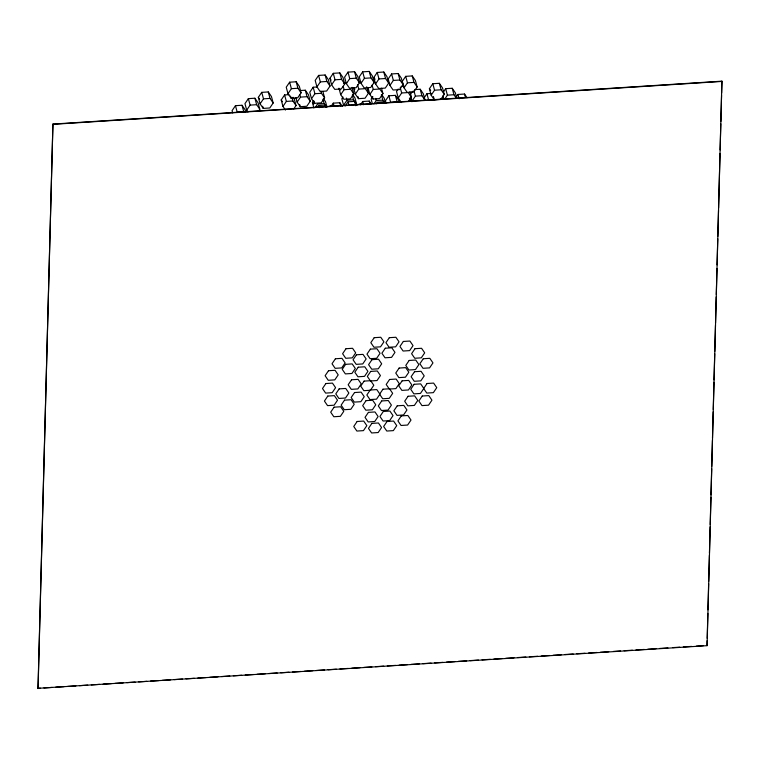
<?xml version="1.0" encoding="UTF-8"?>
<svg xmlns="http://www.w3.org/2000/svg" width="760" height="760" viewBox="0 0 760 760"><rect width="100%" height="100%" fill="white"/><g stroke="black" fill="none" stroke-linecap="round" stroke-linejoin="round"><path stroke-width="1.14" d="M38 688.322L52.925 124.08L721.933 81.168L707.075 645.667L38 688.322L40.365 688.17M38.066 688.579L52.925 124.08M707.132 640.67L707.075 645.667M707.199 638.295L707.855 613.406M707.95 609.852L708.633 583.775M708.7 581.4L709.394 555.322M709.45 552.947L710.144 526.87M710.201 524.505L710.923 497.239M710.989 494.864L711.683 468.787M711.74 466.421L712.433 440.344M712.49 437.969L713.184 411.891M713.25 409.516L713.963 382.251M714.029 379.886L714.723 353.808M714.78 351.433L715.473 325.356M715.531 322.99L716.224 296.913M716.29 294.538L716.975 268.46M717.069 264.908L717.763 238.82M717.82 236.455L718.514 210.377M718.58 208.002L720.014 153.482M720.109 149.919L720.803 123.842M720.869 121.477L721.553 95.389M721.62 93.024L721.933 81.168M245.746 111.995L245.157 109.839L242.012 105.26L235.457 105.678L232.056 110.675L232.645 112.841M258.675 110.941L259.806 109.278L258.058 102.799L254.904 98.221L248.358 98.638L244.958 103.635L246.705 110.114L247.959 111.948M246.705 110.114L250.106 105.118L248.358 98.638M258.334 97.356L261.734 92.359L268.28 91.941L271.434 96.51L273.182 102.989L269.781 107.986L263.226 108.404L260.081 103.835L258.334 97.356L259.587 99.18M260.081 103.835L263.483 98.838L261.734 92.359M289.636 82.194L286.235 87.191L287.983 93.67L291.127 98.249L297.683 97.822L301.084 92.834L299.335 86.355L296.181 81.776L289.636 82.194L291.384 88.673L287.983 93.67M285.466 110.067L282.948 106.4L281.2 99.921L284.601 94.933L288.962 94.648M282.948 106.4L286.349 101.412L284.601 94.933M299.849 90.563L305.311 90.212L308.465 94.781L310.213 101.26L306.802 106.257L300.257 106.675L297.103 102.106L300.504 97.109L299.924 94.953M293.778 108.889L296.048 105.564L294.3 99.085L293.037 97.251M318.592 75.411L315.191 80.408L316.939 86.887L320.084 91.456L326.638 91.038L330.04 86.041L328.291 79.562L325.137 74.993L318.592 75.411L320.34 81.89L316.939 86.887M317.528 86.953L313.167 87.229L309.766 92.226L311.514 98.705L314.659 103.284L321.214 102.856L324.615 97.859L322.867 91.38M311.514 98.705L314.916 93.708L313.167 87.229M313.88 107.92L312.417 102.514L313.557 100.852M329.868 78.318L333.269 73.331L339.824 72.903L342.978 77.482L344.726 83.961L341.316 88.958L334.77 89.376L331.616 84.806L329.868 78.318L331.132 80.151M315.305 107.331L317.566 104.006L324.121 103.588L326.41 106.913M331.616 84.806L335.027 79.809L333.269 73.331M317.462 107.169L318.601 105.507L325.147 105.089L325.736 107.245M347.994 72.133L344.594 77.13L346.341 83.609L349.486 88.188L356.041 87.77L359.442 82.773L357.694 76.294L354.549 71.715L347.994 72.133L349.742 78.612L346.341 83.609M331.008 106.476L333.279 103.151L339.834 102.733L342.351 106.39M352.06 87.362L353.808 93.841L350.408 98.838L343.862 99.256L340.708 94.686L344.109 89.689L343.235 86.45M342.969 97.071L341.838 98.743L343.587 105.222L346.988 100.225L346.408 98.069M362.672 71.848L359.271 76.836L361.019 83.315L364.173 87.894L370.719 87.476L374.119 82.479L372.372 76L369.227 71.421L362.672 71.848L364.42 78.328L361.019 83.315M345.183 105.972L348.023 101.811L354.569 101.394L357.095 105.051M366.69 86.763L368.438 93.252L365.037 98.239L358.483 98.667L355.328 94.088L358.739 89.091L357.57 84.769M373.834 77.444L377.235 72.447L383.791 72.029L386.935 76.608L388.683 83.087L385.282 88.084L378.727 88.502L375.582 83.923L373.834 77.444L375.088 79.278M360.459 104.832L362.729 101.498L369.274 101.08L371.165 103.826M375.582 83.923L378.983 78.926L377.235 72.447M381.501 88.198L382.954 93.603L379.553 98.591L373.008 99.019L369.854 94.439L373.255 89.442L372.096 85.12M372.818 96.567L371.117 99.066L372.276 103.388M391.599 73.948L388.198 78.945L389.947 85.424L393.101 90.003L399.646 89.585L403.047 84.588L401.299 78.109L398.154 73.53L391.599 73.948L393.347 80.427L389.947 85.424M373.996 103.882L376.266 100.548L375.687 98.391M376.152 103.882L377.292 102.22L383.838 101.802M399.133 102.087L398.553 99.93L395.409 95.352L388.854 95.779L385.453 100.766L386.033 102.932M405.707 76.342L402.296 81.339L404.044 87.818L407.198 92.387L413.753 91.969L417.154 86.972L415.406 80.493L412.252 75.924L405.707 76.342L407.455 82.821L404.044 87.818M398.221 88.996L396.52 91.495L398.269 97.973L401.413 102.552M398.269 97.973L401.669 92.977L400.216 87.581M412.509 91.323L410.238 94.658L411.986 101.137L415.387 96.14L413.934 90.744M408.538 101.298L411.369 97.137L409.916 91.732M433.428 96.539L434.302 99.778L431.148 95.199L429.4 88.721L432.801 83.723L439.356 83.305L442.5 87.885L444.258 94.363L440.847 99.361L433.048 99.93M423.529 98.724L426.93 93.727L431.3 93.451M431.148 95.199L434.549 90.203L432.801 83.723M443.394 92.017L445.664 88.682L452.219 88.264L455.363 92.844L456.827 98.239M444.581 99.332L447.412 95.162L445.664 88.682M456.276 96.957L457.976 94.459L464.531 94.04L467.048 97.698M349.742 78.612L356.298 78.195L359.442 82.773M335.027 79.809L341.572 79.391L344.726 83.961M364.42 78.328L370.975 77.9L374.119 82.479M320.34 81.89L326.885 81.472L330.04 86.041M378.983 78.926L385.538 78.508L388.683 83.087M343.453 83.144L346.731 82.925M359.166 82.469L361.351 82.337M393.347 80.427L399.902 80.009L403.047 84.588M373.692 82.821L375.877 82.688M291.384 88.673L297.93 88.255L301.084 92.834M407.455 82.821L414 82.403L417.154 86.972M344.109 89.689L350.664 89.271L353.808 93.841M358.739 89.091L365.284 88.673L368.438 93.252M401.014 86.431L404.291 86.222M373.255 89.442L379.81 89.024L382.954 93.603M314.916 93.708L321.461 93.29L324.615 97.859M263.483 98.838L270.028 98.42L273.182 102.989M414.732 89.594L420.195 89.243L423.339 93.812L425.087 100.291L421.942 95.722L420.195 89.243M300.504 97.109L307.059 96.691L310.213 101.26M434.549 90.203L441.104 89.784L444.258 94.363M401.669 92.977L408.224 92.558L411.369 97.137M286.349 101.412L292.894 100.985L296.048 105.564M250.106 105.118L256.652 104.699L259.806 109.278M346.988 100.225L353.542 99.807L356.687 104.376L354.939 97.897L352.422 94.24M415.387 96.14L421.942 95.722M447.412 95.162L453.967 94.743L456.484 98.41M376.266 100.548L382.822 100.13L384.702 102.876M440.8 98.61L444.077 98.401M329.859 105.953L332.044 105.811M359.128 104.177L361.313 104.034M52.991 124.336L722 81.424M43.918 687.942L52.212 687.41M55.765 687.183L64.049 686.65M67.602 686.422L75.886 685.89M79.439 685.663L87.732 685.13M91.285 684.903L99.569 684.37M103.122 684.142L111.416 683.611M114.969 683.382L123.253 682.85M126.806 682.622L135.1 682.091M138.643 681.862L146.936 681.331M150.489 681.102L158.773 680.57M162.327 680.342L170.62 679.811M174.173 679.582L182.457 679.05M186.01 678.822L194.303 678.3M197.847 678.072L206.141 677.54M209.693 677.312L217.977 676.78M221.53 676.552L229.824 676.02M233.377 675.792L241.661 675.26M245.214 675.032L253.508 674.5M257.051 674.272L265.344 673.74M268.897 673.512L277.181 672.98M280.734 672.752L289.028 672.22M292.581 671.992L300.865 671.46M304.418 671.232L312.712 670.7M316.255 670.472L324.548 669.94M328.101 669.712L336.385 669.18M339.938 668.952L348.232 668.42M351.785 668.192L360.069 667.66M363.622 667.432L371.916 666.9M375.469 666.672L383.752 666.14M387.305 665.912L395.589 665.38M399.142 665.152L407.436 664.63M410.989 664.401L419.273 663.869M422.826 663.642L431.119 663.109M434.673 662.881L442.956 662.35M446.509 662.121L454.793 661.589M458.346 661.361L466.64 660.829M470.193 660.601L478.477 660.069M482.03 659.841L490.323 659.309M493.876 659.082L502.161 658.549M505.714 658.322L513.997 657.789M517.55 657.561L525.844 657.029M529.397 656.801L537.681 656.269M541.234 656.042L549.528 655.51M553.081 655.281L561.364 654.75M564.917 654.521L573.202 653.989M576.755 653.761L585.048 653.23M588.601 653.001L596.885 652.469M600.438 652.241L608.731 651.709M613.462 651.406L620.568 650.959M624.121 650.731L632.406 650.199M635.958 649.971L644.252 649.439M647.805 649.211L656.089 648.679M659.642 648.451L667.936 647.919M672.667 647.615L679.772 647.159M683.325 646.931L691.609 646.399M696.35 646.095L703.456 645.639M429.4 88.721L430.663 90.554M411.93 101.736L409.412 98.069L410.286 101.308M381.7 94.563L384.218 98.23L385.387 102.543M354.844 89.442L353.58 87.609L355.328 94.088M340.224 90.031L338.96 88.207L340.708 94.686M323.627 98.933L325.517 101.678L326.981 107.074M312.417 102.514L313.68 104.348M281.2 99.921L282.454 101.754M464.531 94.04L465.405 97.28M457.976 94.459L459.144 98.781M452.219 88.264L453.967 94.743M442.842 95.846L443.716 99.085M439.356 83.305L441.104 89.784M426.93 93.727L428.678 100.206M412.252 75.924L414 82.403M398.154 73.53L399.902 80.009M395.409 95.352L397.157 101.83L390.602 102.258L388.854 95.779M383.791 72.029L385.538 78.508M381.358 94.734L382.822 100.13M369.227 71.421L370.975 77.9M372.419 96.852L373.008 99.019M368.106 87.96L369.854 94.439M369.274 101.08L370.148 104.319M362.729 101.498L363.603 104.737M354.549 71.715L356.298 78.195M357.903 96.501L358.483 98.667M354.569 101.394L355.737 105.706M352.374 95.484L353.542 99.807M348.023 101.811L348.897 105.051M339.824 72.903L341.572 79.391M339.834 102.733L340.708 105.972M333.279 103.151L334.153 106.39M325.137 74.993L326.885 81.472M320.881 91.133L321.461 93.29M322.952 99.265L324.121 103.588M318.601 105.507L319.181 107.663M314.079 101.118L314.659 103.284M305.311 90.212L307.059 96.691M296.181 81.776L297.93 88.255M299.668 104.519L300.257 106.675M295.944 97.784L297.103 102.106M292.02 97.745L292.894 100.985M290.548 96.083L291.127 98.249M268.28 91.941L270.028 98.42M262.647 106.248L263.226 108.404M254.904 98.221L256.652 104.699M242.012 105.26L243.76 111.739L237.206 112.166L235.457 105.678M335.416 358.758L332.015 363.755L335.16 368.334L341.715 367.906L345.116 362.919L341.962 358.34L335.416 358.758M328.51 370.719L325.109 375.715L328.253 380.294L334.808 379.867L338.209 374.87L335.065 370.3L328.51 370.719M345.999 348.716L342.599 353.704L345.752 358.283L352.298 357.865L355.699 352.868L352.555 348.289L345.999 348.716M325.897 383.534L322.497 388.531L325.641 393.101L332.196 392.683L335.597 387.685L332.452 383.106L325.897 383.534M345.629 364.325L342.228 369.322L345.373 373.901L351.927 373.474L355.328 368.476L352.184 363.907L345.629 364.325M327.816 396.055L324.416 401.052L327.56 405.622L334.115 405.203L337.516 400.206L334.362 395.637L327.816 396.055M356.449 354.787L353.048 359.784L356.193 364.353L362.748 363.935L366.149 358.938L362.995 354.369L356.449 354.787M339.178 388.873L335.777 393.87L338.931 398.449L345.477 398.022L348.878 393.034L345.733 388.455L339.178 388.873M374.214 337.687L370.813 342.674L373.967 347.253L380.513 346.835L383.914 341.838L380.769 337.26L374.214 337.687M370.367 349.135L366.966 354.131L370.12 358.701L376.666 358.283L380.066 353.286L376.922 348.716L370.367 349.135M358.216 367.213L354.815 372.21L357.96 376.789L364.515 376.361L367.916 371.374L364.772 366.795L358.216 367.213M351.557 379.781L348.156 384.769L351.3 389.348L357.856 388.93L361.256 383.933L358.112 379.354L351.557 379.781M334.087 407.18L330.685 412.176L333.839 416.746L340.385 416.328L343.786 411.331L340.641 406.762L334.087 407.18M371.991 359.651L368.59 364.648L371.735 369.217L378.29 368.799L381.691 363.802L378.546 359.233L371.991 359.651M344.527 400.149L341.126 405.147L344.27 409.716L350.825 409.298L354.226 404.301L351.082 399.731L344.527 400.149M389.338 337.677L385.938 342.674L389.082 347.244L395.637 346.826L399.038 341.829L395.884 337.26L389.338 337.677M354.559 392.54L351.158 397.537L354.312 402.106L360.858 401.688L364.258 396.691L361.114 392.122L354.559 392.54M385.282 348.222L381.881 353.219L385.026 357.789L391.58 357.371L394.981 352.374L391.827 347.805L385.282 348.222M364.116 381.111L360.715 386.108L363.859 390.688L370.415 390.26L373.815 385.272L370.661 380.693L364.116 381.111M370.728 371.402L367.327 376.399L370.471 380.969L377.026 380.551L380.427 375.554L377.283 370.984L370.728 371.402M370.234 390.013L366.833 395.01L369.987 399.579L376.533 399.161L379.933 394.165L376.789 389.585L370.234 390.013M403.351 341.459L399.94 346.455L403.094 351.034L409.649 350.607L413.05 345.619L409.897 341.041L403.351 341.459M366.082 400.624L362.672 405.622L365.826 410.191L372.381 409.773L375.782 404.776L372.628 400.206L366.082 400.624M357.143 421.486L353.742 426.483L356.887 431.053L363.441 430.635L366.842 425.638L363.688 421.068L357.143 421.486M382.974 389.196L379.572 394.193L382.717 398.762L389.272 398.344L392.673 393.347L389.528 388.769L382.974 389.196M389.585 379.477L386.184 384.474L389.338 389.053L395.884 388.626L399.285 383.638L396.14 379.059L389.585 379.477M368.419 412.376L365.019 417.363L368.173 421.942L374.718 421.524L378.119 416.527L374.974 411.948L368.419 412.376M399.142 368.058L395.741 373.046L398.886 377.625L405.441 377.207L408.842 372.21L405.688 367.631L399.142 368.058M414.998 348.697L411.597 353.695L414.751 358.264L421.296 357.846L424.707 352.849L421.553 348.279L414.998 348.697M409.174 360.449L405.773 365.437L408.918 370.015L415.473 369.597L418.874 364.601L415.729 360.022L409.174 360.449M381.71 400.947L378.309 405.945L381.453 410.514L388.008 410.096L391.409 405.099L388.265 400.529L381.71 400.947M371.868 423.396L368.467 428.393L371.611 432.962L378.166 432.544L381.567 427.548L378.423 422.978L371.868 423.396M402.144 380.817L398.743 385.814L401.888 390.383L408.443 389.965L411.844 384.969L408.699 380.399L402.144 380.817M383.334 411.464L379.933 416.461L383.078 421.03L389.633 420.612L393.034 415.615L389.88 411.046L383.334 411.464M423.272 358.739L419.862 363.736L423.016 368.305L429.571 367.887L432.972 362.89L429.818 358.321L423.272 358.739M414.523 371.716L411.122 376.713L414.266 381.292L420.822 380.865L424.222 375.877L421.068 371.298L414.523 371.716M397.252 405.812L393.851 410.799L397.005 415.378L403.55 414.96L406.952 409.963L403.807 405.384L397.252 405.812M387.04 421.477L383.638 426.474L386.792 431.043L393.338 430.625L396.739 425.628L393.594 421.059L387.04 421.477M414.133 384.294L410.733 389.291L413.887 393.87L420.432 393.452L423.833 388.455L420.688 383.876L414.133 384.294M408.072 396.264L404.671 401.261L407.816 405.84L414.371 405.422L417.772 400.425L414.627 395.846L408.072 396.264M401.308 415.901L397.908 420.897L401.052 425.467L407.607 425.049L411.008 420.052L407.854 415.483L401.308 415.901M427.063 383.505L423.652 388.502L426.806 393.072L433.361 392.654L436.762 387.657L433.608 383.087L427.063 383.505M422.247 396.026L418.845 401.023L421.99 405.602L428.545 405.184L431.946 400.188L428.801 395.608L422.247 396.026"/></g></svg>
